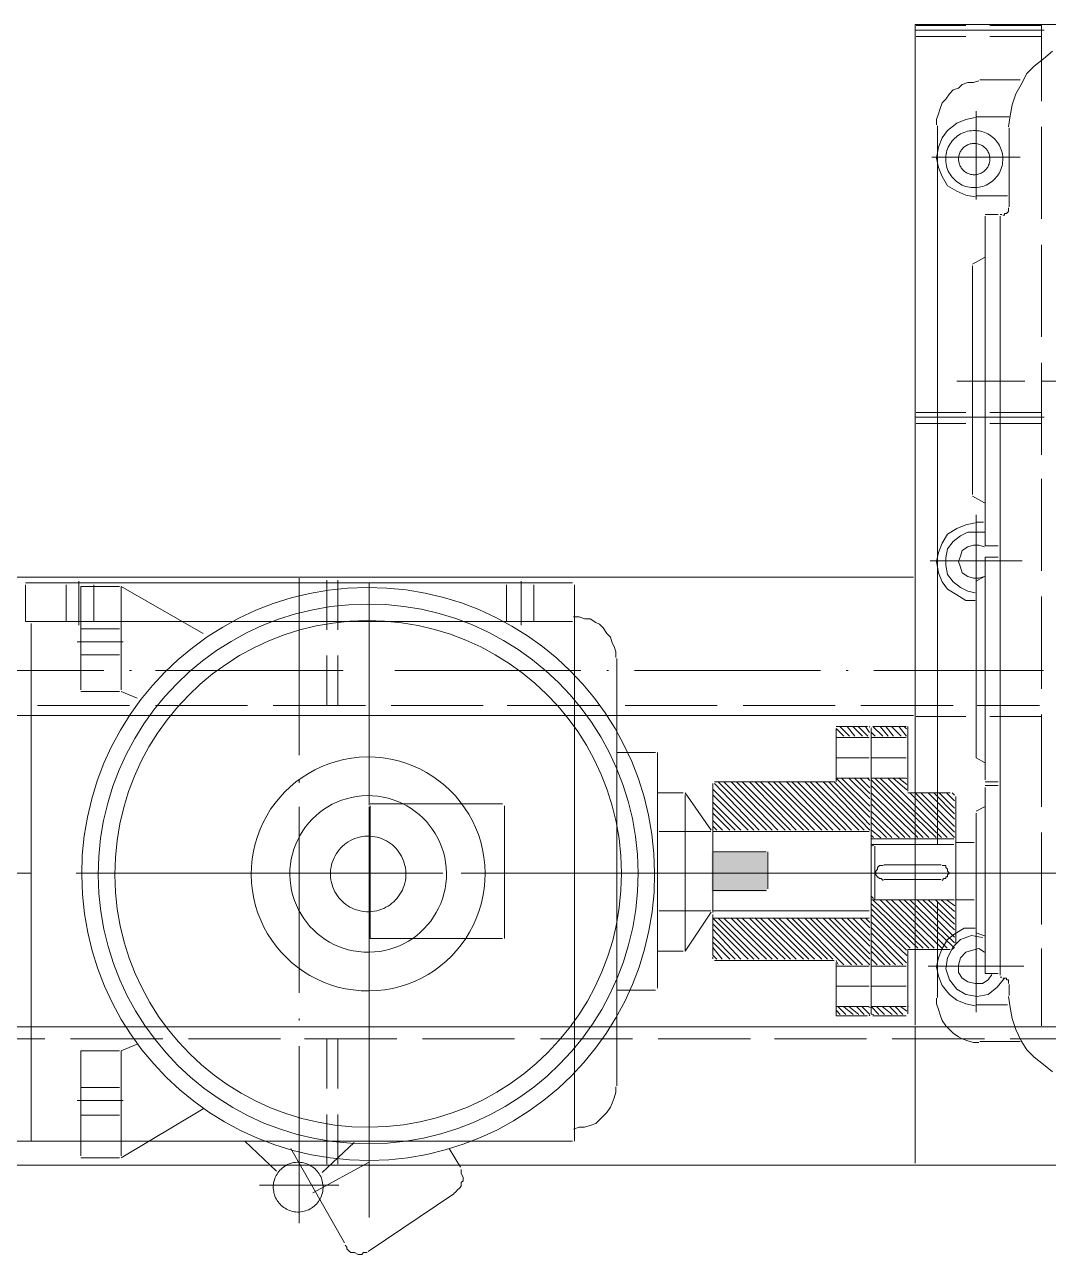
# Model space of a CAD drawing. Header units: millimetres. Extents: x 163705 to 1616509, y 81827 to 302547.
# Drawn here: x 194592 to 195301, y 149250 to 150103 of the extents above; entities that cross this region are included whole.
import ezdxf

# ---------------------------------------------------------------- set-up
doc = ezdxf.new("R2010")
doc.units = ezdxf.units.MM
doc.header["$LTSCALE"] = 10
doc.linetypes.add('CENTER2', pattern=[28.575, 19.05, -3.175, 3.175, -3.175])
doc.layers.add('1-中心线', color=1, linetype='CENTER2', lineweight=0)
doc.layers.add('1-设备轮廓', color=2, linetype='Continuous', lineweight=18)

# ---------------------------------------------------------------- blocks, each defined once
blk = doc.blocks.new('2PG0806-俯视图')
h = blk.add_hatch(color=256)
h.dxf.hatch_style = 1
h.paths.add_polyline_path([(715.02, 1981), (715.02, 1942.7), (729.07, 1942.7), (729.07, 1981), (715.02, 1981), (702.26, 1981), (702.26, 1942.7), (715.02, 1942.7), (729.07, 1942.7), (729.07, 1981)])
for p, q in [((512.65, 2606.01), (512.65, 1450.48)), ((919.96, 2606.01), (919.96, 1841.19)), ((529.25, 2571.53), (529.25, 2077.4)), ((600.11, 2443.21), (600.11, 2508.33)), ((608.41, 2508.97), (608.41, 1546.24)), ((824.19, 2508.97), (824.19, 1841.19)), ((855.48, 2402.36), (855.48, 2489.18)), ((889.31, 2456.62), (889.31, 2077.4)), ((889.31, 2456.62), (914.85, 2456.62)), ((916.13, 2456.62), (916.13, 2077.4)), ((529.25, 2452.79), (888.04, 2452.79)), ((831.22, 2384.48), (831.22, 2448.32)), ((557.34, 2420.87), (557.34, 2388.95)), ((600.11, 2361.5), (600.11, 2425.34)), ((875.27, 2420.87), (875.27, 2388.95)), ((889.31, 2428.53), (914.85, 2428.53)), ((517.75, 2418.32), (517.75, 2391.5)), ((591.81, 2418.32), (519.03, 2418.32)), ((582.87, 2418.32), (519.03, 2418.32)), ((547.12, 2418.32), (547.12, 2391.5)), ((566.27, 2418.32), (566.27, 2391.5)), ((591.81, 2418.32), (591.81, 2391.5)), ((715.02, 2281.06), (715.02, 2420.23)), ((840.79, 2418.32), (840.79, 2391.5)), ((913.57, 2418.32), (842.07, 2418.32)), ((866.33, 2418.32), (866.33, 2391.5)), ((884.2, 2418.32), (884.2, 2391.5)), ((886.76, 2419.59), (917.4, 2419.59)), ((913.57, 2418.32), (913.57, 2391.5)), ((889.31, 2409.38), (914.85, 2409.38)), ((517.75, 2390.23), (551.57, 2333.43)), ((591.81, 2390.23), (519.03, 2390.23)), ((591.81, 2390.23), (596.4, 2379.26)), ((715.02, 2263.18), (715.02, 2392.14)), ((840.79, 2390.23), (836.21, 2379.26)), ((913.57, 2390.23), (842.07, 2390.23)), ((913.57, 2390.23), (881.01, 2333.41)), ((855.48, 2383.2), (855.48, 2384.48)), ((831.22, 2302.76), (831.22, 2366.6)), ((600.11, 2279.78), (600.11, 2343.62)), ((529.25, 2304.68), (508.41, 2282.57)), ((831.22, 2221.05), (831.22, 2284.89)), ((524.14, 2272.76), (458.85, 2235.56)), ((480.09, 2267.01), (480.1, 2267.01)), ((600.11, 2199.34), (600.11, 2263.18)), ((612.88, 2267.01), (614.16, 2267.01)), ((777.59, 2267.01), (780.14, 2267.01)), ((493.49, 2257.43), (514.58, 2218.47)), ((507.54, 2251.05), (528.37, 2228.94)), ((547.76, 2247.86), (513.29, 2247.86)), ((600.11, 2247.86), (565.64, 2247.86)), ((831.22, 2247.86), (865.69, 2247.86)), ((883.57, 2247.86), (918.04, 2247.86)), ((454.55, 2233.81), (453.27, 2232.54)), ((455.83, 2233.81), (454.55, 2233.81)), ((457.11, 2235.09), (455.83, 2233.81)), ((547.76, 2240.2), (513.29, 2240.2)), ((600.11, 2240.2), (565.64, 2240.2)), ((831.22, 2240.2), (865.69, 2240.2)), ((883.57, 2240.2), (918.04, 2240.2)), ((452, 2228.71), (450.72, 2226.15)), ((450.72, 2226.15), (450.72, 2224.88)), ((450.72, 2224.88), (450.72, 2223.6)), ((453.27, 2232.54), (452, 2231.26)), ((452, 2231.26), (452, 2229.98)), ((452, 2229.98), (452, 2228.71)), ((450.72, 2223.6), (452, 2222.32)), ((452, 2222.32), (452, 2221.05)), ((452, 2221.05), (452, 2219.77)), ((452.64, 2219.13), (492.77, 2159.84)), ((760.99, 2218.49), (632.03, 2218.49)), ((669.7, 2217.85), (761.63, 2217.85)), ((669.7, 2217.85), (669.7, 2125.92)), ((762.91, 2217.85), (762.91, 2125.92)), ((831.22, 2139.33), (831.22, 2203.17)), ((600.11, 2117.62), (600.11, 2181.46)), ((492.86, 2159.76), (494.13, 2158.48)), ((494.13, 2158.48), (495.41, 2157.2)), ((495.41, 2157.2), (496.69, 2155.93)), ((524.14, 2162.95), (511.17, 2155.09)), ((496.69, 2155.93), (497.96, 2154.65)), ((497.96, 2154.65), (499.24, 2154.65)), ((499.24, 2154.65), (500.52, 2154.65)), ((500.52, 2154.65), (501.79, 2153.37)), ((501.79, 2153.37), (503.07, 2153.37)), ((503.07, 2153.37), (504.35, 2153.37)), ((504.35, 2153.37), (506.9, 2154.65)), ((506.9, 2154.65), (508.18, 2154.65)), ((508.18, 2154.65), (509.46, 2154.65)), ((715.02, 2025.69), (715.02, 2154.65)), ((669.7, 2124.64), (761.63, 2124.64)), ((831.22, 2058.89), (831.22, 2122.73)), ((889.31, 2123.37), (914.85, 2123.37)), ((886.76, 2113.15), (917.4, 2113.15)), ((600.11, 2035.9), (600.11, 2099.75)), ((889.31, 2104.22), (914.85, 2104.22)), ((529.25, 2076.13), (914.85, 2076.13)), ((537.55, 2076.76), (538.82, 2072.93)), ((538.82, 2072.93), (538.82, 2069.1)), ((715.02, 1940.14), (715.02, 2079.32)), ((891.23, 2069.1), (892.5, 2072.93)), ((892.5, 2072.93), (892.5, 2076.76)), ((538.82, 2069.1), (540.1, 2065.27)), ((540.1, 2065.27), (541.38, 2061.44)), ((888.67, 2061.44), (891.23, 2065.27)), ((891.23, 2065.27), (891.23, 2069.1)), ((541.38, 2061.44), (543.93, 2058.89)), ((543.93, 2058.89), (546.48, 2056.33)), ((546.48, 2056.33), (549.04, 2053.78)), ((715.02, 1931.2), (715.02, 2061.44)), ((881.01, 2053.78), (884.84, 2056.33)), ((884.84, 2056.33), (887.4, 2058.89)), ((887.4, 2058.89), (888.67, 2061.44)), ((549.04, 2053.78), (552.87, 2051.23)), ((552.87, 2051.23), (555.42, 2049.95)), ((555.42, 2049.95), (559.25, 2048.67)), ((559.25, 2048.67), (563.08, 2047.4)), ((563.08, 2047.4), (566.91, 2047.4)), ((567.55, 2046.76), (863.78, 2046.76)), ((633.95, 2046.76), (633.95, 2019.94)), ((715.02, 1920.99), (715.02, 2049.95)), ((798.66, 2046.76), (798.66, 2019.94)), ((855.48, 2052.5), (855.48, 2053.78)), ((864.41, 2047.4), (868.24, 2047.4)), ((868.24, 2047.4), (872.07, 2048.67)), ((872.07, 2048.67), (874.63, 2049.95)), ((874.63, 2049.95), (878.46, 2051.23)), ((878.46, 2051.23), (881.01, 2053.78)), ((831.22, 1977.17), (831.22, 2041.01)), ((855.48, 1905.67), (855.48, 2034.63)), ((600.11, 1954.19), (600.11, 2018.03)), ((798.66, 2018.67), (635.22, 2018.67)), ((660.76, 2018.67), (660.76, 2000.79)), ((688.85, 2017.39), (688.85, 1981.64)), ((743.75, 2017.39), (743.75, 1981.64)), ((770.57, 2018.67), (770.57, 2000.79)), ((660.76, 1999.52), (769.29, 1999.52)), ((660.76, 1999.52), (687.8, 1981.42)), ((770.57, 1999.52), (744.8, 1981.41)), ((715.02, 1867.36), (715.02, 1988.66)), ((654.38, 1979.09), (654.38, 1896.09)), ((683.74, 1980.36), (655.28, 1951.9)), ((679.91, 1980.36), (655.28, 1955.73)), ((670.97, 1980.36), (655.28, 1964.67)), ((667.14, 1980.36), (655.28, 1968.5)), ((658.21, 1980.36), (655.28, 1977.44)), ((676.08, 1980.36), (655.3, 1960.86)), ((663.31, 1980.36), (655.34, 1973.67)), ((656.93, 1980.36), (655.51, 1980.22)), ((686.3, 1980.36), (658.21, 1980.36)), ((683.74, 1980.36), (683.74, 1871.83)), ((775.67, 1980.36), (687.57, 1980.36)), ((688.85, 1980.36), (688.85, 1871.83)), ((688.85, 1980.36), (742.48, 1980.36)), ((688.85, 1980.36), (688.85, 1871.83)), ((743.75, 1980.36), (690.13, 1980.36)), ((702.89, 1980.36), (702.89, 1943.33)), ((729.71, 1980.36), (729.71, 1943.33)), ((743.75, 1980.36), (743.75, 1871.83)), ((743.75, 1980.36), (743.75, 1871.83)), ((773.12, 1980.36), (744.66, 1951.9)), ((769.29, 1980.36), (744.66, 1955.73)), ((764.18, 1980.36), (744.66, 1960.84)), ((760.35, 1980.36), (744.66, 1964.67)), ((756.52, 1980.36), (744.66, 1968.5)), ((751.41, 1980.36), (744.66, 1973.61)), ((747.58, 1980.36), (744.66, 1977.44)), ((776.95, 1979.09), (744.68, 1948.09)), ((775.67, 1980.36), (777.09, 1980.22)), ((778.23, 1979.09), (778.23, 1896.09)), ((683.74, 1972.7), (655.26, 1942.94)), ((683.74, 1976.53), (655.28, 1948.07)), ((778.23, 1976.53), (744.66, 1942.96)), ((778.23, 1972.7), (744.66, 1939.13)), ((683.74, 1967.59), (655.28, 1939.13)), ((683.74, 1963.76), (655.28, 1935.3)), ((778.23, 1963.76), (744.66, 1930.19)), ((778.23, 1967.59), (744.67, 1935.31)), ((683.74, 1959.93), (655.26, 1930.17)), ((683.74, 1954.83), (655.28, 1926.36)), ((778.23, 1959.93), (744.66, 1926.36)), ((778.23, 1954.83), (744.67, 1922.54)), ((831.22, 1895.45), (831.22, 1959.3)), ((683.74, 1947.17), (655.26, 1917.4)), ((683.74, 1951), (655.28, 1922.53)), ((778.23, 1951), (744.66, 1917.43)), ((778.23, 1947.17), (744.66, 1913.6)), ((600.11, 1873.75), (600.11, 1937.59)), ((683.74, 1942.06), (655.28, 1913.6)), ((683.74, 1938.23), (655.28, 1909.76)), ((729.71, 1942.06), (704.17, 1942.06)), ((778.23, 1938.23), (744.66, 1904.66)), ((778.23, 1942.06), (744.67, 1909.78)), ((683.74, 1934.4), (655.26, 1904.64)), ((683.74, 1929.29), (655.28, 1900.83)), ((778.23, 1934.4), (744.66, 1900.83)), ((778.23, 1929.29), (744.67, 1897.01)), ((683.74, 1921.63), (651.45, 1889.34)), ((683.74, 1925.46), (655.28, 1897)), ((778.23, 1925.46), (744.66, 1891.89)), ((778.23, 1921.63), (744.66, 1888.06)), ((683.74, 1916.52), (651.45, 1884.23)), ((683.74, 1912.69), (651.45, 1880.4)), ((778.23, 1912.69), (744.66, 1879.12)), ((778.23, 1916.52), (744.67, 1884.24)), ((683.74, 1908.86), (651.45, 1876.57)), ((683.74, 1903.75), (651.45, 1871.46)), ((778.23, 1908.86), (744.66, 1875.29)), ((778.23, 1903.75), (744.67, 1871.47)), ((616.07, 1894.82), (653.1, 1894.82)), ((616.07, 1894.82), (616.07, 1873.11)), ((619.9, 1894.82), (616.97, 1891.89)), ((622.45, 1893.54), (616.97, 1888.06)), ((622.45, 1894.82), (622.45, 1871.83)), ((636.5, 1894.82), (636.5, 1871.83)), ((650.54, 1894.82), (650.54, 1871.83)), ((654.38, 1894.82), (651.61, 1893.33)), ((683.74, 1899.92), (655.28, 1871.46)), ((683.74, 1896.09), (659.11, 1871.46)), ((715.02, 1766.49), (715.02, 1895.45)), ((778.23, 1899.92), (748.51, 1871.48)), ((778.23, 1896.09), (753.6, 1871.46)), ((780.78, 1894.82), (757.43, 1871.46)), ((778.23, 1894.82), (815.26, 1894.82)), ((780.78, 1894.82), (780.78, 1871.83)), ((794.83, 1894.82), (794.83, 1871.83)), ((808.87, 1894.82), (808.87, 1871.83)), ((815.26, 1894.82), (809.78, 1889.34)), ((816.53, 1892.26), (809.78, 1885.51)), ((811.43, 1894.82), (810.01, 1894.68)), ((816.53, 1894.82), (816.53, 1873.11)), ((622.45, 1889.71), (616.89, 1882.87)), ((622.45, 1885.88), (616.89, 1879.04)), ((683.74, 1890.98), (664.22, 1871.46)), ((683.74, 1887.15), (668.05, 1871.46)), ((715.02, 1756.28), (715.02, 1885.24)), ((780.78, 1890.98), (761.26, 1871.46)), ((780.78, 1885.88), (766.36, 1871.46)), ((816.53, 1887.15), (809.85, 1881.75)), ((855.48, 1886.52), (855.48, 1887.79)), ((622.45, 1880.77), (616.97, 1875.29)), ((622.45, 1876.94), (616.97, 1871.46)), ((683.74, 1883.32), (671.88, 1871.46)), ((683.74, 1878.22), (676.99, 1871.46)), ((715.02, 1829.06), (715.02, 1877.58)), ((780.78, 1882.05), (770.19, 1871.46)), ((780.78, 1878.22), (774.02, 1871.46)), ((816.53, 1883.32), (809.78, 1876.57)), ((816.53, 1879.49), (809.78, 1872.74)), ((831.22, 1813.74), (831.22, 1877.58)), ((616.07, 1871.83), (616.44, 1871.46)), ((616.07, 1869.28), (616.07, 1846.3)), ((617.35, 1870.56), (616.65, 1868.58)), ((617.35, 1870.56), (616.97, 1870.18)), ((622.45, 1870.56), (616.97, 1865.08)), ((622.45, 1866.73), (616.97, 1861.25)), ((617.35, 1870.56), (813.98, 1870.56)), ((815.26, 1870.56), (618.62, 1870.56)), ((622.45, 1873.11), (621.75, 1871.13)), ((622.45, 1870.56), (622.45, 1846.3)), ((636.5, 1870.56), (636.5, 1846.3)), ((650.54, 1870.56), (650.54, 1846.3)), ((673.53, 1870.56), (651.45, 1848.48)), ((668.42, 1870.56), (651.45, 1853.58)), ((664.59, 1870.56), (651.45, 1857.41)), ((660.76, 1870.56), (651.45, 1861.25)), ((655.65, 1870.56), (651.45, 1866.35)), ((651.82, 1870.56), (651.45, 1870.18)), ((677.36, 1870.56), (652.73, 1845.92)), ((681.19, 1870.56), (657.81, 1845.9)), ((686.3, 1870.56), (661.66, 1845.92)), ((693.96, 1870.56), (662.92, 1838.24)), ((696.51, 1869.28), (662.92, 1834.41)), ((690.13, 1870.56), (662.94, 1843.37)), ((683.74, 1874.39), (680.82, 1871.46)), ((688.85, 1870.56), (742.48, 1870.56)), ((739.92, 1870.56), (692.68, 1870.56)), ((696.51, 1870.56), (696.51, 1813.1)), ((696.51, 1868), (733.54, 1868)), ((696.51, 1868), (696.51, 1813.1)), ((699.06, 1870.56), (697.42, 1868.91)), ((733.54, 1870.56), (700.34, 1870.56)), ((713.75, 1867.36), (712.47, 1866.09)), ((715.02, 1867.36), (713.75, 1867.36)), ((716.3, 1867.36), (715.02, 1867.36)), ((717.58, 1866.09), (716.3, 1867.36)), ((733.54, 1870.56), (734.24, 1868.58)), ((734.82, 1870.56), (734.82, 1813.1)), ((734.82, 1868), (734.82, 1813.1)), ((738.65, 1870.56), (738.65, 1813.1)), ((745.03, 1870.56), (739.47, 1863.71)), ((757.8, 1870.56), (739.52, 1851)), ((770.57, 1870.56), (739.53, 1838.24)), ((780.78, 1868), (739.54, 1825.48)), ((741.2, 1870.56), (739.55, 1868.91)), ((750.14, 1870.56), (739.55, 1859.97)), ((753.97, 1870.56), (739.55, 1856.14)), ((762.91, 1870.56), (739.55, 1847.2)), ((766.74, 1870.56), (739.55, 1843.37)), ((775.67, 1870.56), (739.55, 1834.43)), ((779.5, 1870.56), (739.55, 1830.6)), ((780.78, 1873.11), (779.13, 1871.46)), ((780.78, 1870.56), (780.78, 1846.3)), ((794.83, 1870.56), (794.83, 1846.3)), ((808.87, 1870.56), (808.87, 1846.3)), ((812.7, 1870.56), (809.78, 1867.63)), ((816.53, 1869.28), (809.78, 1862.52)), ((816.53, 1874.39), (812.45, 1871.58)), ((815.26, 1870.56), (815.63, 1870.18)), ((816.53, 1871.83), (816.16, 1871.46)), ((816.53, 1869.28), (816.53, 1846.3)), ((855.48, 1781.82), (855.48, 1868.64)), ((622.45, 1862.89), (616.89, 1856.05)), ((696.51, 1864.17), (662.94, 1830.6)), ((696.51, 1860.34), (662.94, 1826.77)), ((711.19, 1863.53), (709.92, 1862.26)), ((710.56, 1861.62), (710.56, 1822.04)), ((712.47, 1866.09), (711.19, 1864.81)), ((711.19, 1864.81), (711.19, 1863.53)), ((718.86, 1866.09), (717.58, 1866.09)), ((720.13, 1864.81), (718.86, 1866.09)), ((720.13, 1863.53), (720.13, 1864.81)), ((720.13, 1862.26), (720.13, 1863.53)), ((720.77, 1861.62), (720.77, 1822.04)), ((780.78, 1864.17), (739.54, 1821.65)), ((780.78, 1859.06), (739.55, 1817.83)), ((816.53, 1864.17), (809.85, 1858.77)), ((816.53, 1860.34), (809.85, 1854.94)), ((600.11, 1792.03), (600.11, 1855.87)), ((622.45, 1857.79), (616.97, 1852.31)), ((622.45, 1853.96), (616.97, 1848.48)), ((622.45, 1850.13), (619.39, 1845.78)), ((696.51, 1856.51), (662.92, 1821.64)), ((696.51, 1851.4), (662.94, 1817.83)), ((780.78, 1855.23), (772.68, 1845.86)), ((780.78, 1851.4), (776.47, 1845.82)), ((816.53, 1856.51), (809.78, 1849.75)), ((816.53, 1851.4), (809.85, 1846)), ((662.04, 1845.02), (617.35, 1845.02)), ((622.45, 1845.02), (622.83, 1844.65)), ((662.04, 1845.02), (662.04, 1815.65)), ((696.51, 1847.57), (664.2, 1813.98)), ((696.51, 1843.74), (666.75, 1812.7)), ((770.57, 1843.74), (739.55, 1812.73)), ((770.57, 1845.02), (770.57, 1815.65)), ((816.53, 1845.02), (771.84, 1845.02)), ((780.78, 1846.3), (780.41, 1845.92)), ((816.53, 1847.57), (814.88, 1845.92)), ((608.41, 1839.91), (513.92, 1839.91)), ((1303, 1839.91), (609.69, 1839.91)), ((696.51, 1838.63), (670.6, 1812.73)), ((696.51, 1834.8), (675.68, 1812.69)), ((770.57, 1839.91), (743.38, 1812.73)), ((770.57, 1836.08), (747.21, 1812.73)), ((823.56, 1804.8), (823.56, 1839.27)), ((1026.57, 1804.8), (1026.57, 1839.27)), ((1031.04, 1839.91), (1031.04, 1750.53)), ((1034.23, 1804.8), (1034.23, 1839.27)), ((1294.71, 1804.8), (1294.71, 1839.27)), ((1299.17, 1839.91), (1299.17, 1750.53)), ((1302.37, 1804.8), (1302.37, 1839.27)), ((1303, 1839.91), (1303, 1450.48)), ((620.54, 1823.95), (616.71, 1822.67)), ((624.37, 1825.23), (620.54, 1823.95)), ((628.2, 1825.23), (624.37, 1825.23)), ((628.84, 1824.59), (695.23, 1824.59)), ((643.52, 1823.95), (637.14, 1821.4)), ((649.91, 1825.23), (643.52, 1823.95)), ((656.29, 1823.95), (649.91, 1825.23)), ((662.67, 1821.4), (656.29, 1823.95)), ((696.51, 1830.97), (679.51, 1812.69)), ((696.51, 1825.87), (683.37, 1812.73)), ((734.82, 1824.59), (1232.78, 1824.59)), ((770.57, 1830.97), (752.32, 1812.73)), ((770.57, 1827.14), (756.15, 1812.73)), ((923.15, 1823.95), (916.76, 1821.4)), ((930.81, 1825.23), (923.15, 1823.95)), ((937.19, 1823.95), (930.81, 1825.23)), ((943.58, 1821.4), (937.19, 1823.95)), ((1204.05, 1823.95), (1197.67, 1821.4)), ((1210.43, 1825.23), (1204.05, 1823.95)), ((1218.1, 1823.95), (1210.43, 1825.23)), ((1224.48, 1821.4), (1218.1, 1823.95)), ((1237.25, 1825.23), (1233.42, 1825.23)), ((1241.08, 1823.95), (1237.25, 1825.23)), ((1244.91, 1822.67), (1241.08, 1823.95)), ((606.49, 1816.29), (603.94, 1813.74)), ((609.05, 1818.84), (606.49, 1816.29)), ((612.88, 1821.4), (609.05, 1818.84)), ((616.71, 1822.67), (612.88, 1821.4)), ((630.75, 1816.29), (626.92, 1811.18)), ((637.14, 1821.4), (630.75, 1816.29)), ((640.97, 1816.29), (634.58, 1811.18)), ((648.63, 1818.84), (640.97, 1816.29)), ((656.29, 1817.57), (648.63, 1818.84)), ((663.95, 1813.74), (656.29, 1817.57)), ((669.06, 1817.57), (662.67, 1821.4)), ((672.89, 1812.46), (669.06, 1817.57)), ((696.51, 1822.04), (688.41, 1812.66)), ((696.51, 1818.21), (692.2, 1812.62)), ((709.92, 1821.4), (711.19, 1820.12)), ((711.19, 1820.12), (711.19, 1818.84)), ((711.19, 1818.84), (712.47, 1818.84)), ((712.47, 1818.84), (712.47, 1817.57)), ((712.47, 1817.57), (713.75, 1817.57)), ((713.75, 1817.57), (715.02, 1816.29)), ((715.02, 1816.29), (716.3, 1817.57)), ((715.02, 1807.35), (715.02, 1816.29)), ((716.3, 1817.57), (717.58, 1817.57)), ((717.58, 1817.57), (718.86, 1818.84)), ((718.86, 1818.84), (720.13, 1818.84)), ((720.13, 1820.12), (720.13, 1821.4)), ((720.13, 1818.84), (720.13, 1820.12)), ((770.57, 1823.31), (759.98, 1812.73)), ((770.57, 1818.21), (765.09, 1812.73)), ((911.66, 1817.57), (907.83, 1811.18)), ((916.76, 1821.4), (911.66, 1817.57)), ((921.87, 1817.57), (916.76, 1813.74)), ((928.26, 1818.84), (921.87, 1817.57)), ((933.36, 1818.84), (928.26, 1818.84)), ((939.75, 1817.57), (933.36, 1818.84)), ((944.85, 1813.74), (939.75, 1817.57)), ((949.96, 1817.57), (943.58, 1821.4)), ((953.79, 1811.18), (949.96, 1817.57)), ((1191.28, 1817.57), (1187.45, 1811.18)), ((1197.67, 1821.4), (1191.28, 1817.57)), ((1229.59, 1817.57), (1224.48, 1821.4)), ((1234.69, 1811.18), (1229.59, 1817.57)), ((1248.74, 1821.4), (1244.91, 1822.67)), ((1251.29, 1818.84), (1248.74, 1821.4)), ((1255.12, 1816.29), (1251.29, 1818.84)), ((1257.68, 1813.74), (1255.12, 1816.29)), ((600.11, 1807.35), (598.83, 1803.52)), ((601.39, 1809.91), (600.11, 1807.35)), ((603.94, 1813.74), (601.39, 1809.91)), ((626.92, 1811.18), (624.37, 1804.8)), ((634.58, 1811.18), (630.75, 1804.8)), ((642.25, 1807.35), (639.69, 1803.52)), ((646.08, 1809.91), (642.25, 1807.35)), ((651.18, 1809.91), (646.08, 1809.91)), ((656.29, 1808.63), (651.18, 1809.91)), ((660.12, 1804.8), (656.29, 1808.63)), ((662.04, 1814.38), (663.69, 1812.73)), ((669.06, 1808.63), (663.95, 1813.74)), ((768.01, 1811.82), (665.87, 1811.82)), ((671.61, 1800.97), (669.06, 1808.63)), ((676.72, 1806.08), (672.89, 1812.46)), ((691.4, 1811.82), (738.65, 1811.82)), ((696.51, 1813.1), (696.14, 1812.73)), ((696.51, 1811.82), (696.51, 1799.05)), ((696.51, 1811.82), (734.82, 1811.82)), ((696.51, 1811.82), (696.88, 1811.45)), ((734.82, 1811.82), (697.79, 1811.82)), ((734.82, 1811.82), (734.82, 1811.82)), ((736.09, 1811.82), (736.09, 1799.05)), ((770.57, 1814.38), (768.92, 1812.73)), ((770.57, 1814.38), (768.92, 1812.73)), ((855.48, 1751.17), (855.48, 1808.63)), ((907.83, 1811.18), (904, 1804.8)), ((912.93, 1808.63), (910.38, 1803.52)), ((916.76, 1813.74), (912.93, 1808.63)), ((923.15, 1807.35), (920.59, 1803.52)), ((926.98, 1808.63), (923.15, 1807.35)), ((930.81, 1809.91), (926.98, 1808.63)), ((934.64, 1808.63), (930.81, 1809.91)), ((938.47, 1807.35), (934.64, 1808.63)), ((941.02, 1803.52), (938.47, 1807.35)), ((948.68, 1808.63), (944.85, 1813.74)), ((951.24, 1803.52), (948.68, 1808.63)), ((956.35, 1804.8), (953.79, 1811.18)), ((1055.94, 1811.18), (1055.94, 1763.94)), ((1187.45, 1811.18), (1184.9, 1804.8)), ((1237.25, 1804.8), (1234.69, 1811.18)), ((1258.95, 1809.91), (1257.68, 1813.74)), ((1261.51, 1807.35), (1258.95, 1809.91)), ((1262.78, 1803.52), (1261.51, 1807.35)), ((598.83, 1803.52), (597.56, 1799.69)), ((597.56, 1799.69), (597.56, 1795.86)), ((624.37, 1804.8), (623.09, 1798.41)), ((630.75, 1804.8), (629.48, 1797.14)), ((639.69, 1803.52), (638.41, 1798.41)), ((638.41, 1798.41), (638.41, 1793.31)), ((661.4, 1800.97), (660.12, 1804.8)), ((662.67, 1795.86), (661.4, 1800.97)), ((670.34, 1793.31), (671.61, 1800.97)), ((676.72, 1798.41), (676.72, 1806.08)), ((904, 1804.8), (904, 1798.41)), ((910.38, 1803.52), (909.1, 1798.41)), ((920.59, 1803.52), (919.32, 1799.69)), ((919.32, 1799.69), (919.32, 1795.86)), ((942.3, 1799.69), (941.02, 1803.52)), ((942.3, 1795.86), (942.3, 1799.69)), ((951.24, 1798.41), (951.24, 1803.52)), ((951.24, 1792.03), (951.24, 1798.41)), ((957.62, 1798.41), (956.35, 1804.8)), ((976.14, 1800.33), (971.67, 1792.03)), ((1056.58, 1800.33), (977.41, 1800.33)), ((1056.58, 1800.33), (1135.74, 1800.33)), ((1137.02, 1800.33), (1141.49, 1792.03)), ((1184.9, 1804.8), (1183.62, 1798.41)), ((1190.01, 1798.41), (1190.02, 1798.41)), ((1198.94, 1798.41), (1198.96, 1798.41)), ((1238.52, 1798.41), (1237.25, 1804.8)), ((1262.78, 1799.69), (1262.78, 1803.52)), ((1264.06, 1795.86), (1262.78, 1799.69)), ((598.19, 1795.22), (598.19, 1767.13)), ((623.73, 1797.78), (623.73, 1776.07)), ((629.48, 1797.14), (630.75, 1789.48)), ((638.41, 1793.31), (640.97, 1789.48)), ((645.44, 1791.39), (774.4, 1791.39)), ((645.44, 1791.39), (645.44, 1782.45)), ((660.12, 1792.03), (662.67, 1795.86)), ((673.53, 1797.78), (671.45, 1791.87)), ((673.53, 1797.78), (756.52, 1797.78)), ((715.02, 1742.23), (715.02, 1794.58)), ((757.8, 1797.78), (760.97, 1792.05)), ((775.67, 1791.39), (775.67, 1782.45)), ((778.23, 1791.39), (778.23, 1782.45)), ((934, 1791.39), (779.5, 1791.39)), ((794.83, 1797.78), (791.66, 1792.05)), ((794.83, 1797.78), (916.13, 1797.78)), ((831.22, 1753.73), (831.22, 1797.14)), ((917.4, 1797.78), (920.57, 1792.05)), ((919.32, 1795.86), (920.59, 1792.03)), ((934, 1791.39), (934, 1782.45)), ((941.02, 1792.03), (942.3, 1795.86)), ((941.66, 1791.39), (1170.21, 1791.39)), ((941.66, 1791.39), (941.66, 1782.45)), ((951.88, 1791.39), (942.94, 1791.39)), ((958.26, 1797.78), (958.26, 1792.67)), ((1171.49, 1791.39), (1171.49, 1782.45)), ((1184.26, 1797.78), (1184.26, 1776.07)), ((1239.16, 1797.78), (1239.16, 1774.79)), ((1264.7, 1795.22), (1264.7, 1767.13)), ((630.75, 1789.48), (635.86, 1783.09)), ((635.86, 1783.09), (642.25, 1777.99)), ((640.97, 1789.48), (644.8, 1786.92)), ((823.56, 1752.45), (823.56, 1788.2)), ((1026.57, 1752.45), (1026.57, 1788.2)), ((1034.23, 1752.45), (1034.23, 1788.2)), ((1294.71, 1752.45), (1294.71, 1788.2)), ((1302.37, 1752.45), (1302.37, 1788.2)), ((600.11, 1710.31), (600.11, 1774.15)), ((614.16, 1772.88), (606.49, 1770.32)), ((621.82, 1774.15), (614.16, 1772.88)), ((629.48, 1775.43), (621.82, 1774.15)), ((630.12, 1774.79), (637.78, 1774.79)), ((638.41, 1775.43), (638.41, 1775.43)), ((638.41, 1775.43), (639.69, 1775.43)), ((639.69, 1775.43), (640.97, 1775.43)), ((640.97, 1775.43), (640.97, 1776.71)), ((640.97, 1776.71), (642.25, 1776.71)), ((642.25, 1777.99), (642.25, 1779.26)), ((642.25, 1776.71), (642.25, 1777.99)), ((642.88, 1781.18), (642.88, 1779.9)), ((645.44, 1781.18), (644.16, 1781.18)), ((645.44, 1781.18), (1170.21, 1781.18)), ((1170.85, 1779.26), (1170.85, 1779.26)), ((1170.85, 1779.26), (1170.85, 1777.99)), ((1170.85, 1777.99), (1172.13, 1777.99)), ((1171.49, 1781.18), (1171.49, 1779.9)), ((1172.13, 1777.99), (1172.13, 1776.71)), ((1172.13, 1776.71), (1173.41, 1775.43)), ((1173.41, 1775.43), (1174.68, 1775.43)), ((1174.68, 1775.43), (1175.96, 1775.43)), ((1176.6, 1774.79), (1231.5, 1774.79)), ((1239.8, 1774.15), (1232.14, 1775.43)), ((1247.46, 1772.88), (1239.8, 1774.15)), ((1255.12, 1770.32), (1247.46, 1772.88)), ((598.83, 1766.49), (592.45, 1762.66)), ((606.49, 1770.32), (598.83, 1766.49)), ((1261.51, 1766.49), (1255.12, 1770.32)), ((1269.17, 1762.66), (1261.51, 1766.49)), ((587.34, 1757.56), (582.23, 1751.17)), ((592.45, 1762.66), (587.34, 1757.56)), ((1274.28, 1757.56), (1269.17, 1762.66)), ((1279.38, 1751.17), (1274.28, 1757.56)), ((582.23, 1751.17), (577.13, 1744.79)), ((662.67, 1752.45), (609.05, 1752.45)), ((743.12, 1752.45), (679.27, 1752.45)), ((824.83, 1752.45), (760.99, 1752.45)), ((906.55, 1752.45), (842.71, 1752.45)), ((988.27, 1752.45), (924.42, 1752.45)), ((1068.71, 1752.45), (1004.87, 1752.45)), ((1055.94, 1752.45), (1055.94, 1742.23)), ((1150.42, 1752.45), (1086.58, 1752.45)), ((1232.14, 1752.45), (1168.3, 1752.45)), ((1302.37, 1752.45), (1250.02, 1752.45)), ((1284.49, 1744.79), (1279.38, 1751.17))]:
    blk.add_line(p, q)
for points in [[(713.75, 2417.68), (700.16, 2417.18), (686.81, 2415.78), (673.75, 2413.52), (660.99, 2410.42), (648.57, 2406.51), (636.51, 2401.83), (624.86, 2396.4), (613.62, 2390.25), (602.85, 2383.41), (592.55, 2375.92), (582.77, 2367.8), (573.54, 2359.07), (564.88, 2349.78), (556.82, 2339.95), (549.39, 2329.61), (542.62, 2318.79), (536.55, 2307.52), (531.19, 2295.83), (526.59, 2283.74), (522.76, 2271.3), (519.74, 2258.52), (517.57, 2245.44), (516.25, 2232.09), (515.84, 2218.49)], [(912.93, 2219.77), (912.43, 2233.36), (911.03, 2246.71), (908.77, 2259.77), (905.67, 2272.53), (901.77, 2284.95), (897.08, 2297), (891.65, 2308.66), (885.51, 2319.89), (878.67, 2330.67), (871.18, 2340.96), (863.05, 2350.74), (854.33, 2359.98), (845.04, 2368.64), (835.21, 2376.7), (824.87, 2384.13), (814.05, 2390.89), (802.78, 2396.97), (791.08, 2402.32), (779, 2406.93), (766.55, 2410.75), (753.78, 2413.77), (740.7, 2415.95), (727.34, 2417.26), (713.75, 2417.68)], [(713.75, 2406.19), (700.94, 2405.71), (688.37, 2404.39), (676.06, 2402.26), (664.04, 2399.33), (652.34, 2395.65), (640.99, 2391.24), (630.01, 2386.12), (619.43, 2380.33), (609.27, 2373.88), (599.58, 2366.82), (590.37, 2359.17), (581.67, 2350.95), (573.51, 2342.19), (565.92, 2332.93), (558.92, 2323.18), (552.55, 2312.99), (546.83, 2302.37), (541.78, 2291.35), (537.45, 2279.97), (533.84, 2268.24), (531, 2256.2), (528.95, 2243.88), (527.72, 2231.3), (527.33, 2218.49)], [(901.44, 2219.77), (900.97, 2232.57), (899.65, 2245.14), (897.51, 2257.45), (894.59, 2269.47), (890.91, 2281.17), (886.49, 2292.53), (881.38, 2303.51), (875.58, 2314.09), (869.14, 2324.24), (862.08, 2333.94), (854.42, 2343.15), (846.2, 2351.85), (837.45, 2360.01), (828.18, 2367.6), (818.44, 2374.6), (808.25, 2380.97), (797.62, 2386.69), (786.61, 2391.73), (775.22, 2396.07), (763.5, 2399.67), (751.46, 2402.51), (739.14, 2404.56), (726.56, 2405.8), (713.75, 2406.19)], [(713.75, 2394.69), (701.73, 2394.25), (689.93, 2393.01), (678.38, 2391), (667.1, 2388.25), (656.12, 2384.8), (645.46, 2380.65), (635.15, 2375.84), (625.22, 2370.4), (615.7, 2364.36), (606.6, 2357.72), (597.95, 2350.54), (589.79, 2342.82), (582.14, 2334.6), (575.01, 2325.91), (568.45, 2316.76), (562.47, 2307.19), (557.1, 2297.22), (552.37, 2286.88), (548.3, 2276.19), (544.92, 2265.19), (542.26, 2253.89), (540.34, 2242.32), (539.18, 2230.51), (538.82, 2218.49)], [(889.95, 2219.77), (889.5, 2231.79), (888.26, 2243.59), (886.26, 2255.14), (883.51, 2266.42), (880.05, 2277.4), (875.91, 2288.06), (871.1, 2298.36), (865.66, 2308.29), (859.61, 2317.82), (852.98, 2326.92), (845.79, 2335.56), (838.08, 2343.72), (829.86, 2351.38), (821.16, 2358.5), (812.02, 2365.07), (802.45, 2371.05), (792.48, 2376.41), (782.14, 2381.15), (771.45, 2385.21), (760.44, 2388.59), (749.14, 2391.26), (737.58, 2393.18), (725.77, 2394.33), (713.75, 2394.69)], [(713.75, 2300.21), (708.2, 2299.98), (702.75, 2299.38), (697.42, 2298.43), (692.22, 2297.14), (687.15, 2295.52), (682.24, 2293.59), (677.49, 2291.35), (672.92, 2288.82), (668.53, 2286), (664.34, 2282.92), (660.36, 2279.59), (656.61, 2276.01), (653.09, 2272.2), (649.81, 2268.17), (646.8, 2263.93), (644.06, 2259.5), (641.6, 2254.88), (639.43, 2250.1), (637.57, 2245.16), (636.03, 2240.07), (634.83, 2234.84), (633.96, 2229.5), (633.45, 2224.04), (633.31, 2218.49)], [(795.46, 2219.77), (795.23, 2225.32), (794.64, 2230.76), (793.69, 2236.09), (792.4, 2241.3), (790.78, 2246.36), (788.84, 2251.28), (786.6, 2256.03), (784.07, 2260.6), (781.26, 2264.99), (778.18, 2269.18), (774.84, 2273.16), (771.27, 2276.91), (767.45, 2280.43), (763.42, 2283.7), (759.19, 2286.72), (754.76, 2289.46), (750.14, 2291.92), (745.36, 2294.08), (740.41, 2295.94), (735.32, 2297.48), (730.1, 2298.69), (724.75, 2299.55), (719.3, 2300.07), (713.75, 2300.21)], [(496.69, 2284.88), (495.51, 2284.79), (494.36, 2284.63), (493.23, 2284.4), (492.13, 2284.09), (491.06, 2283.72), (490.03, 2283.27), (489.04, 2282.77), (488.08, 2282.2), (487.17, 2281.58), (486.29, 2280.9), (485.47, 2280.16), (484.69, 2279.38), (483.97, 2278.55), (483.3, 2277.67), (482.68, 2276.75), (482.13, 2275.79), (481.64, 2274.8), (481.2, 2273.77), (480.84, 2272.7), (480.54, 2271.61), (480.32, 2270.5), (480.17, 2269.35), (480.09, 2268.19), (480.1, 2267.01)], [(514.55, 2268.29), (514.47, 2269.47), (514.31, 2270.62), (514.07, 2271.75), (513.77, 2272.84), (513.39, 2273.91), (512.95, 2274.94), (512.44, 2275.94), (511.88, 2276.89), (511.25, 2277.81), (510.57, 2278.68), (509.84, 2279.51), (509.05, 2280.28), (508.22, 2281.01), (507.35, 2281.68), (506.43, 2282.29), (505.47, 2282.85), (504.47, 2283.34), (503.44, 2283.77), (502.38, 2284.13), (501.29, 2284.43), (500.17, 2284.65), (499.03, 2284.81), (497.87, 2284.88), (496.69, 2284.88)], [(497.96, 2250.42), (499.14, 2250.51), (500.29, 2250.67), (501.42, 2250.9), (502.52, 2251.21), (503.59, 2251.58), (504.62, 2252.02), (505.61, 2252.53), (506.57, 2253.1), (507.49, 2253.72), (508.36, 2254.4), (509.18, 2255.14), (509.96, 2255.92), (510.68, 2256.75), (511.35, 2257.63), (511.97, 2258.55), (512.52, 2259.51), (513.02, 2260.5), (513.45, 2261.53), (513.81, 2262.59), (514.11, 2263.69), (514.33, 2264.8), (514.48, 2265.94), (514.56, 2267.11), (514.55, 2268.29)], [(713.75, 2273.4), (710.03, 2273.23), (706.39, 2272.81), (702.83, 2272.16), (699.35, 2271.29), (695.96, 2270.19), (692.68, 2268.88), (689.51, 2267.37), (686.45, 2265.66), (683.52, 2263.77), (680.72, 2261.7), (678.07, 2259.45), (675.57, 2257.05), (673.22, 2254.49), (671.04, 2251.78), (669.03, 2248.94), (667.21, 2245.96), (665.58, 2242.87), (664.14, 2239.66), (662.91, 2236.35), (661.89, 2232.94), (661.1, 2229.44), (660.53, 2225.86), (660.2, 2222.21), (660.12, 2218.49)], [(768.65, 2219.77), (768.48, 2223.48), (768.07, 2227.12), (767.42, 2230.69), (766.54, 2234.17), (765.45, 2237.55), (764.14, 2240.84), (762.63, 2244.01), (760.92, 2247.07), (759.03, 2250), (756.95, 2252.79), (754.71, 2255.45), (752.3, 2257.95), (749.74, 2260.3), (747.04, 2262.48), (744.19, 2264.48), (741.22, 2266.31), (738.13, 2267.94), (734.92, 2269.38), (731.6, 2270.61), (728.19, 2271.63), (724.7, 2272.42), (721.12, 2272.99), (717.46, 2273.31), (713.75, 2273.4)], [(480.1, 2267.01), (480.18, 2265.83), (480.34, 2264.68), (480.58, 2263.55), (480.88, 2262.46), (481.26, 2261.39), (481.7, 2260.36), (482.21, 2259.36), (482.77, 2258.4), (483.4, 2257.49), (484.08, 2256.62), (484.81, 2255.79), (485.6, 2255.02), (486.43, 2254.29), (487.3, 2253.62), (488.22, 2253.01), (489.18, 2252.45), (490.18, 2251.96), (491.21, 2251.53), (492.27, 2251.16), (493.36, 2250.87), (494.48, 2250.64), (495.62, 2250.49), (496.78, 2250.42), (497.96, 2250.42)], [(713.75, 2245.29), (711.96, 2245.19), (710.2, 2244.97), (708.49, 2244.63), (706.82, 2244.19), (705.19, 2243.64), (703.61, 2242.99), (702.09, 2242.24), (700.63, 2241.4), (699.23, 2240.47), (697.89, 2239.45), (696.63, 2238.36), (695.43, 2237.18), (694.32, 2235.93), (693.28, 2234.61), (692.33, 2233.23), (691.47, 2231.78), (690.7, 2230.28), (690.03, 2228.73), (689.46, 2227.12), (688.99, 2225.47), (688.63, 2223.78), (688.37, 2222.05), (688.24, 2220.28), (688.22, 2218.49)], [(740.55, 2219.77), (740.45, 2221.56), (740.23, 2223.31), (739.89, 2225.03), (739.45, 2226.7), (738.9, 2228.33), (738.25, 2229.9), (737.5, 2231.42), (736.66, 2232.89), (735.73, 2234.29), (734.71, 2235.62), (733.61, 2236.89), (732.44, 2238.08), (731.19, 2239.2), (729.87, 2240.23), (728.49, 2241.18), (727.04, 2242.04), (725.54, 2242.81), (723.98, 2243.49), (722.38, 2244.06), (720.73, 2244.53), (719.03, 2244.89), (717.3, 2245.14), (715.54, 2245.28), (713.75, 2245.29)], [(515.84, 2218.49), (516.34, 2204.9), (517.74, 2191.55), (520, 2178.49), (523.1, 2165.73), (527.01, 2153.31), (531.69, 2141.26), (537.12, 2129.6), (543.27, 2118.37), (550.1, 2107.59), (557.6, 2097.3), (565.72, 2087.52), (574.44, 2078.28), (583.73, 2069.62), (593.56, 2061.56), (603.9, 2054.13), (614.72, 2047.37), (626, 2041.29), (637.69, 2035.94), (649.77, 2031.33), (662.22, 2027.51), (675, 2024.49), (688.08, 2022.31), (701.43, 2021), (715.02, 2020.58)], [(527.33, 2218.49), (527.81, 2205.69), (529.12, 2193.12), (531.26, 2180.81), (534.18, 2168.79), (537.86, 2157.09), (542.28, 2145.73), (547.4, 2134.75), (553.19, 2124.17), (559.63, 2114.02), (566.7, 2104.32), (574.35, 2095.11), (582.57, 2086.41), (591.32, 2078.25), (600.59, 2070.66), (610.33, 2063.66), (620.53, 2057.29), (631.15, 2051.57), (642.16, 2046.53), (653.55, 2042.19), (665.28, 2038.59), (677.31, 2035.75), (689.64, 2033.7), (702.22, 2032.46), (715.02, 2032.07)], [(538.82, 2218.49), (539.27, 2206.47), (540.51, 2194.67), (542.52, 2183.12), (545.26, 2171.84), (548.72, 2160.86), (552.87, 2150.2), (557.67, 2139.9), (563.11, 2129.97), (569.16, 2120.44), (575.79, 2111.34), (582.98, 2102.7), (590.69, 2094.54), (598.91, 2086.88), (607.61, 2079.76), (616.75, 2073.19), (626.33, 2067.21), (636.29, 2061.85), (646.64, 2057.11), (657.32, 2053.05), (668.33, 2049.67), (679.63, 2047), (691.2, 2045.08), (703, 2043.93), (715.02, 2043.57)], [(633.31, 2218.49), (633.54, 2212.94), (634.13, 2207.5), (635.08, 2202.17), (636.37, 2196.96), (637.99, 2191.9), (639.93, 2186.98), (642.17, 2182.23), (644.7, 2177.66), (647.51, 2173.27), (650.59, 2169.08), (653.93, 2165.1), (657.51, 2161.35), (661.32, 2157.83), (665.35, 2154.56), (669.59, 2151.54), (674.02, 2148.8), (678.63, 2146.34), (683.42, 2144.18), (688.36, 2142.32), (693.45, 2140.78), (698.67, 2139.57), (704.02, 2138.71), (709.47, 2138.19), (715.02, 2138.05)], [(660.12, 2218.49), (660.29, 2214.78), (660.7, 2211.14), (661.35, 2207.57), (662.23, 2204.09), (663.33, 2200.71), (664.63, 2197.42), (666.15, 2194.25), (667.85, 2191.19), (669.75, 2188.26), (671.82, 2185.47), (674.06, 2182.81), (676.47, 2180.31), (679.03, 2177.96), (681.73, 2175.78), (684.58, 2173.78), (687.55, 2171.95), (690.65, 2170.32), (693.85, 2168.88), (697.17, 2167.65), (700.58, 2166.63), (704.08, 2165.84), (707.66, 2165.27), (711.31, 2164.95), (715.02, 2164.87)], [(688.21, 2218.49), (688.32, 2216.7), (688.54, 2214.95), (688.87, 2213.23), (689.32, 2211.56), (689.87, 2209.93), (690.52, 2208.36), (691.27, 2206.84), (692.11, 2205.37), (693.04, 2203.97), (694.06, 2202.64), (695.16, 2201.37), (696.34, 2200.18), (697.58, 2199.06), (698.9, 2198.03), (700.29, 2197.08), (701.73, 2196.22), (703.23, 2195.45), (704.79, 2194.77), (706.4, 2194.2), (708.05, 2193.73), (709.74, 2193.37), (711.47, 2193.12), (713.23, 2192.98), (715.02, 2192.97)], [(715.02, 2164.87), (718.74, 2165.03), (722.38, 2165.45), (725.95, 2166.1), (729.43, 2166.97), (732.81, 2168.07), (736.09, 2169.38), (739.27, 2170.89), (742.32, 2172.6), (745.25, 2174.49), (748.05, 2176.56), (750.7, 2178.81), (753.21, 2181.21), (755.55, 2183.77), (757.73, 2186.48), (759.74, 2189.32), (761.56, 2192.3), (763.2, 2195.39), (764.63, 2198.6), (765.86, 2201.91), (766.88, 2205.32), (767.68, 2208.82), (768.24, 2212.4), (768.57, 2216.05), (768.65, 2219.77)], [(715.02, 2138.05), (720.57, 2138.28), (726.02, 2138.88), (731.35, 2139.83), (736.55, 2141.12), (741.62, 2142.74), (746.53, 2144.67), (751.28, 2146.91), (755.86, 2149.44), (760.25, 2152.26), (764.43, 2155.34), (768.41, 2158.67), (772.17, 2162.25), (775.69, 2166.06), (778.96, 2170.09), (781.97, 2174.33), (784.72, 2178.76), (787.18, 2183.38), (789.34, 2188.16), (791.2, 2193.1), (792.74, 2198.19), (793.95, 2203.42), (794.81, 2208.76), (795.32, 2214.22), (795.46, 2219.77)], [(715.02, 2192.97), (716.81, 2193.07), (718.57, 2193.29), (720.28, 2193.63), (721.96, 2194.07), (723.58, 2194.62), (725.16, 2195.27), (726.68, 2196.02), (728.14, 2196.86), (729.54, 2197.79), (730.88, 2198.81), (732.15, 2199.9), (733.34, 2201.08), (734.45, 2202.33), (735.49, 2203.65), (736.44, 2205.03), (737.3, 2206.48), (738.07, 2207.98), (738.74, 2209.53), (739.32, 2211.14), (739.79, 2212.79), (740.15, 2214.48), (740.4, 2216.21), (740.53, 2217.98), (740.55, 2219.77)], [(715.02, 2020.58), (728.62, 2021.08), (741.96, 2022.48), (755.03, 2024.74), (767.78, 2027.84), (780.21, 2031.75), (792.26, 2036.43), (803.92, 2041.86), (815.15, 2048.01), (825.93, 2054.85), (836.22, 2062.34), (846, 2070.46), (855.23, 2079.19), (863.89, 2088.48), (871.95, 2098.31), (879.38, 2108.65), (886.15, 2119.47), (892.22, 2130.74), (897.58, 2142.43), (902.18, 2154.52), (906.01, 2166.96), (909.03, 2179.74), (911.21, 2192.82), (912.52, 2206.17), (912.93, 2219.77)], [(715.02, 2032.07), (727.83, 2032.55), (740.4, 2033.87), (752.71, 2036), (764.73, 2038.93), (776.43, 2042.61), (787.78, 2047.02), (798.77, 2052.14), (809.35, 2057.93), (819.5, 2064.38), (829.19, 2071.44), (838.41, 2079.09), (847.1, 2087.31), (855.26, 2096.07), (862.86, 2105.33), (869.85, 2115.08), (876.22, 2125.27), (881.95, 2135.89), (886.99, 2146.91), (891.33, 2158.29), (894.93, 2170.02), (897.77, 2182.06), (899.82, 2194.38), (901.05, 2206.96), (901.44, 2219.77)], [(715.02, 2043.57), (727.04, 2044.01), (738.84, 2045.25), (750.39, 2047.26), (761.67, 2050.01), (772.66, 2053.46), (783.31, 2057.61), (793.62, 2062.42), (803.55, 2067.86), (813.08, 2073.91), (822.17, 2080.54), (830.82, 2087.72), (838.98, 2095.44), (846.64, 2103.66), (853.76, 2112.35), (860.32, 2121.5), (866.3, 2131.07), (871.67, 2141.04), (876.4, 2151.38), (880.47, 2162.07), (883.85, 2173.07), (886.51, 2184.37), (888.43, 2195.94), (889.59, 2207.75), (889.95, 2219.77)], [(1209.16, 1818.83), (1207.8, 1818.74), (1206.48, 1818.57), (1205.18, 1818.3), (1203.92, 1817.96), (1202.69, 1817.53), (1201.51, 1817.03), (1200.36, 1816.46), (1199.26, 1815.81), (1198.21, 1815.1), (1197.2, 1814.32), (1196.25, 1813.49), (1195.36, 1812.59), (1194.52, 1811.64), (1193.75, 1810.64), (1193.04, 1809.58), (1192.39, 1808.49), (1191.82, 1807.35), (1191.32, 1806.17), (1190.9, 1804.95), (1190.55, 1803.7), (1190.29, 1802.42), (1190.11, 1801.11), (1190.02, 1799.77), (1190.02, 1798.41)], [(1229.58, 1799.69), (1229.49, 1801.04), (1229.31, 1802.37), (1229.05, 1803.67), (1228.7, 1804.93), (1228.28, 1806.15), (1227.77, 1807.34), (1227.2, 1808.49), (1226.56, 1809.59), (1225.84, 1810.64), (1225.07, 1811.65), (1224.23, 1812.6), (1223.33, 1813.49), (1222.38, 1814.33), (1221.38, 1815.1), (1220.33, 1815.81), (1219.23, 1816.45), (1218.09, 1817.03), (1216.91, 1817.53), (1215.69, 1817.95), (1214.44, 1818.3), (1213.16, 1818.56), (1211.85, 1818.74), (1210.51, 1818.83), (1209.16, 1818.83)], [(1209.16, 1809.89), (1208.42, 1809.82), (1207.69, 1809.7), (1206.99, 1809.54), (1206.3, 1809.33), (1205.64, 1809.08), (1204.99, 1808.79), (1204.37, 1808.45), (1203.78, 1808.08), (1203.21, 1807.68), (1202.67, 1807.24), (1202.16, 1806.76), (1201.69, 1806.26), (1201.24, 1805.73), (1200.83, 1805.17), (1200.46, 1804.58), (1200.12, 1803.97), (1199.82, 1803.33), (1199.57, 1802.68), (1199.35, 1802.01), (1199.18, 1801.32), (1199.06, 1800.61), (1198.98, 1799.89), (1198.95, 1799.16), (1198.96, 1798.41)], [(1220.63, 1799.69), (1220.56, 1800.43), (1220.44, 1801.15), (1220.28, 1801.86), (1220.07, 1802.55), (1219.82, 1803.21), (1219.53, 1803.86), (1219.2, 1804.48), (1218.83, 1805.07), (1218.42, 1805.64), (1217.98, 1806.18), (1217.51, 1806.68), (1217, 1807.16), (1216.47, 1807.61), (1215.91, 1808.02), (1215.32, 1808.39), (1214.71, 1808.73), (1214.08, 1809.02), (1213.42, 1809.28), (1212.75, 1809.5), (1212.06, 1809.67), (1211.35, 1809.79), (1210.63, 1809.87), (1209.9, 1809.9), (1209.16, 1809.89)], [(1190.02, 1798.41), (1190.11, 1797.06), (1190.28, 1795.74), (1190.55, 1794.44), (1190.89, 1793.18), (1191.32, 1791.95), (1191.82, 1790.76), (1192.39, 1789.62), (1193.04, 1788.52), (1193.75, 1787.46), (1194.53, 1786.46), (1195.36, 1785.51), (1196.26, 1784.61), (1197.21, 1783.78), (1198.21, 1783), (1199.26, 1782.29), (1200.36, 1781.65), (1201.5, 1781.08), (1202.68, 1780.58), (1203.9, 1780.16), (1205.15, 1779.81), (1206.43, 1779.55), (1207.74, 1779.37), (1209.08, 1779.27), (1210.43, 1779.27)], [(1198.96, 1798.41), (1199.03, 1797.67), (1199.15, 1796.95), (1199.31, 1796.25), (1199.52, 1795.56), (1199.77, 1794.89), (1200.06, 1794.25), (1200.4, 1793.63), (1200.77, 1793.04), (1201.17, 1792.47), (1201.61, 1791.93), (1202.08, 1791.42), (1202.59, 1790.94), (1203.12, 1790.5), (1203.68, 1790.09), (1204.27, 1789.72), (1204.88, 1789.38), (1205.51, 1789.08), (1206.17, 1788.82), (1206.84, 1788.61), (1207.53, 1788.44), (1208.24, 1788.31), (1208.96, 1788.23), (1209.69, 1788.2), (1210.43, 1788.22)], [(1210.43, 1788.22), (1211.17, 1788.29), (1211.9, 1788.41), (1212.6, 1788.57), (1213.29, 1788.78), (1213.96, 1789.03), (1214.6, 1789.32), (1215.22, 1789.65), (1215.81, 1790.02), (1216.38, 1790.43), (1216.92, 1790.87), (1217.43, 1791.34), (1217.91, 1791.85), (1218.35, 1792.38), (1218.76, 1792.94), (1219.13, 1793.53), (1219.47, 1794.14), (1219.77, 1794.77), (1220.02, 1795.43), (1220.24, 1796.1), (1220.41, 1796.79), (1220.54, 1797.5), (1220.62, 1798.22), (1220.65, 1798.95), (1220.63, 1799.69)], [(1210.43, 1779.27), (1211.79, 1779.36), (1213.11, 1779.54), (1214.41, 1779.8), (1215.67, 1780.15), (1216.9, 1780.57), (1218.08, 1781.07), (1219.23, 1781.65), (1220.33, 1782.29), (1221.39, 1783.01), (1222.39, 1783.78), (1223.34, 1784.62), (1224.23, 1785.52), (1225.07, 1786.47), (1225.85, 1787.47), (1226.56, 1788.52), (1227.2, 1789.62), (1227.77, 1790.76), (1228.27, 1791.94), (1228.69, 1793.16), (1229.04, 1794.41), (1229.3, 1795.69), (1229.48, 1797), (1229.57, 1798.34), (1229.58, 1799.69)]]:
    blk.add_lwpolyline(points)
at = {"layer": '1-中心线'}
for p, q in [((715.02, 2643.68), (715.02, 1486.87)), ((715.02, 2252.97), (715.02, 2381.93)), ((855.48, 2236.37), (855.48, 2366.6)), ((498.6, 2294.46), (498.6, 2239.56)), ((472.43, 2267.01), (595, 2267.01)), ((632.03, 2267.01), (760.99, 2267.01)), ((796.74, 2267.01), (919.32, 2267.01)), ((476.26, 2218.49), (916.13, 2218.49)), ((855.48, 2071.66), (855.48, 2200.62)), ((650.54, 1830.97), (650.54, 1764.58)), ((931.45, 1829.7), (931.45, 1765.86)), ((1211.07, 1828.42), (1211.07, 1767.13)), ((685.02, 1797.78), (618.62, 1797.78)), ((963.37, 1797.78), (900.8, 1797.78)), ((1242.99, 1797.78), (1181.71, 1797.78))]:
    blk.add_line(p, q, dxfattribs=at)
blk = doc.blocks.new('A$C1db492d9')
at = {"layer": '1-设备轮廓', "rotation": 90}
blk.add_blockref('2PG0806-俯视图', (5021.07, 5139.92), dxfattribs=at)

msp = doc.modelspace()

# ---------------------------------------------------------------- block references
msp.add_blockref('A$C1db492d9', (192027.833, 143659.632))

doc.saveas('drawing.dxf')
